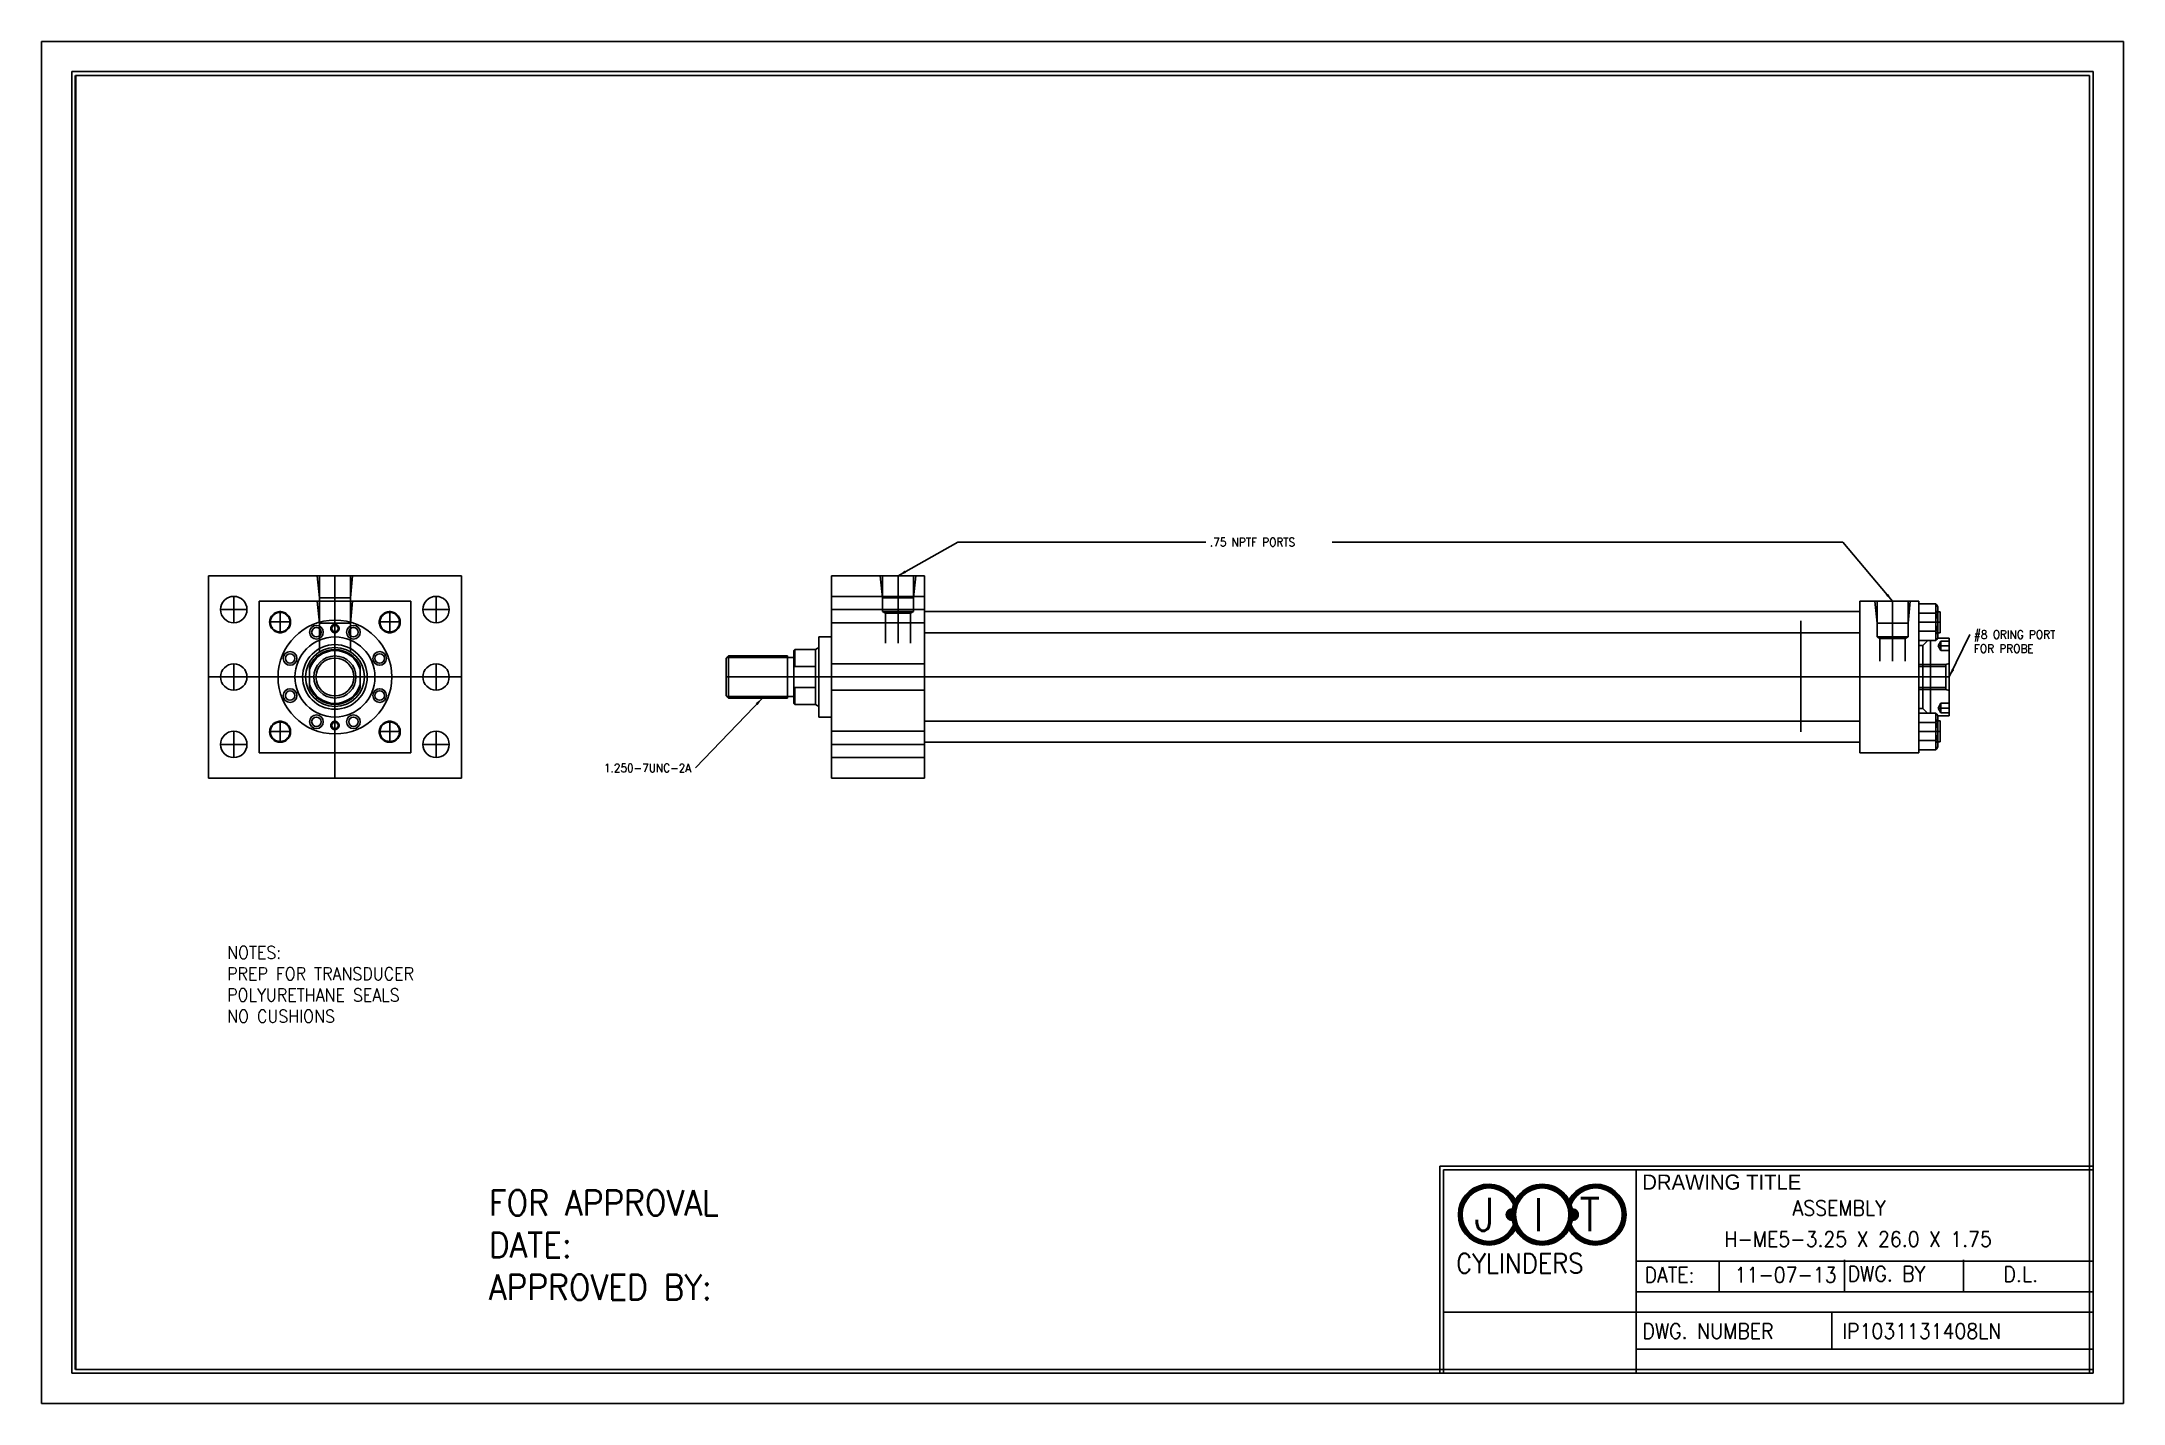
# Model space of a CAD drawing. Extents: x -19.7 to 42.1, y -13.8 to 26.6.
import ezdxf

# ---------------------------------------------------------------- set-up
doc = ezdxf.new("R2010")
doc.units = 0
doc.header["$LTSCALE"] = 1.888889
doc.linetypes.add('CENTER', pattern=[50.8, 31.75, -6.35, 6.35, -6.35])
doc.linetypes.add('DASHED2', pattern=[9.525, 6.35, -3.175])
doc.layers.get('DEFPOINTS').update_dxf_attribs({"linetype": 'CONTINUOUS'})
for name, color, linetype in [('BODY', 1, 'CONTINUOUS'), ('CENTER', 70, 'CENTER'), ('DIMENSION', 7, 'CONTINUOUS'), ('HIDDEN', 140, 'DASHED2'), ('TB', 7, 'CONTINUOUS')]:
    doc.layers.add(name, color=color, linetype=linetype)
doc.styles.add('ADESK1', font='ADESK1')
doc.styles.get("Standard").update_dxf_attribs({"font": 'Standard'})
doc.dimstyles.get("Standard").update_dxf_attribs({"dimscale": 0, "dimtxt": 0.25, "dimasz": 0.25, "dimexe": 0.125, "dimexo": 0.125, "dimgap": 0.125, "dimtad": 0, "dimtih": 1, "dimtoh": 1, "dimdec": 4, "dimzin": 0, "dimdsep": 46, "dimtxsty": 'Standard', "dimcen": 0.09, "dimadec": 0, "dimazin": 0, "dimtfac": 1, "dimtdec": 4, "dimtofl": 0, "dimtmove": 0, "dimatfit": 3, "dimfxl": 1, "dimtolj": 1, "dimtzin": 0, "dimarcsym": 0})

msp = doc.modelspace()

# ---------------------------------------------------------------- hatches: boundary and pattern name
at = {"layer": 'TB'}
h = msp.add_hatch(dxfattribs=at)
h.set_pattern_fill('FLEX', color=256, scale=0.506756, style=0)
h.set_pattern_definition([])
h.paths.add_polyline_path([(41.181, -11.058), (41.181, -10.454), (27.618, -10.454), (27.618, -11.058)], flags=0)
h = msp.add_hatch(dxfattribs=at)
h.set_pattern_fill('FLEX', color=256, scale=0.506756, style=0)
h.set_pattern_definition([])
h.paths.add_polyline_path([(41.181, -12.867), (41.181, -12.146), (27.618, -12.146), (27.618, -12.867)], flags=0)

# ---------------------------------------------------------------- linework, layer by layer
at = {"layer": 'BODY'}
for p, q in [((-7.223, 10.787), (-14.723, 10.787)), ((-14.723, 10.787), (-14.723, 4.787)), ((-7.223, 4.787), (-7.223, 10.787)), ((3.759, 10.787), (3.759, 4.787)), ((3.759, 10.787), (6.509, 10.787)), ((6.509, 10.787), (6.509, 4.787)), ((34.259, 10.037), (34.259, 5.537)), ((36.009, 10.037), (34.259, 10.037)), ((36.009, 10.037), (36.009, 5.537)), ((36.509, 9.953), (36.009, 9.953)), ((36.009, 9.953), (36.009, 8.872)), ((36.509, 9.953), (36.509, 8.872)), ((6.509, 9.725), (34.259, 9.725)), ((36.509, 9.682), (36.009, 9.682)), ((36.571, 9.818), (36.571, 9.007)), ((36.571, 9.724), (36.634, 9.724)), ((36.634, 9.724), (36.634, 9.1)), ((3.277, 8.6), (3.384, 8.662)), ((3.759, 8.975), (3.384, 8.975)), ((3.384, 8.975), (3.384, 6.599)), ((3.384, 8.662), (3.384, 6.912)), ((6.509, 9.1), (34.259, 9.1)), ((34.259, 9.1), (34.259, 8.588)), ((36.509, 9.142), (36.009, 9.142)), ((36.509, 8.872), (36.009, 8.872)), ((36.009, 8.725), (36.129, 8.725)), ((36.009, 8.725), (36.009, 8.572)), ((36.129, 8.725), (36.276, 8.872)), ((36.129, 8.725), (36.129, 6.85)), ((36.347, 8.872), (36.347, 6.711)), ((36.56, 8.943), (36.909, 8.943)), ((36.571, 9.1), (36.634, 9.1)), ((36.909, 8.943), (36.909, 6.631)), ((-11.723, 8.101), (-11.723, 7.473)), ((-10.223, 8.101), (-10.223, 7.473)), ((0.696, 8.412), (0.634, 8.35)), ((0.634, 8.35), (0.634, 7.224)), ((0.696, 8.412), (0.696, 7.162)), ((0.696, 8.412), (2.446, 8.412)), ((2.446, 8.412), (2.446, 7.162)), ((2.477, 8.361), (2.603, 8.361)), ((2.665, 8.6), (2.634, 8.569)), ((2.634, 8.569), (2.634, 7.005)), ((2.634, 8.101), (3.277, 8.101)), ((2.665, 8.6), (2.665, 8.101)), ((2.665, 8.6), (3.277, 8.6)), ((3.277, 8.6), (3.277, 6.974)), ((2.634, 7.473), (3.277, 7.473)), ((2.665, 7.473), (2.665, 6.974)), ((0.696, 7.162), (0.634, 7.224)), ((0.696, 7.162), (2.446, 7.162)), ((2.477, 7.213), (2.603, 7.213)), ((2.665, 6.974), (2.634, 7.005)), ((2.665, 6.974), (3.277, 6.974)), ((3.277, 6.974), (3.384, 6.912)), ((36.129, 6.85), (36.009, 6.85)), ((36.267, 6.711), (36.129, 6.85)), ((3.759, 6.599), (3.384, 6.599)), ((6.509, 6.475), (34.259, 6.475)), ((36.509, 6.711), (36.009, 6.711)), ((36.009, 6.711), (36.009, 5.631)), ((36.509, 6.441), (36.009, 6.441)), ((36.509, 6.711), (36.509, 5.631)), ((36.909, 6.631), (36.563, 6.631)), ((36.571, 6.576), (36.571, 5.766)), ((36.571, 6.483), (36.634, 6.483)), ((36.634, 6.483), (36.634, 5.859)), ((6.509, 5.85), (34.259, 5.85)), ((36.509, 5.901), (36.009, 5.901)), ((36.509, 5.631), (36.009, 5.631)), ((36.571, 5.859), (36.634, 5.859)), ((34.259, 5.537), (36.009, 5.537)), ((-14.723, 4.787), (-7.223, 4.787)), ((6.509, 4.787), (3.759, 4.787))]:
    msp.add_line(p, q, dxfattribs=at)
for centre, radius in [((-13.973, 9.787), 0.391), ((-7.973, 9.787), 0.391), ((-10.973, 7.787), 1.688), ((-11.523, 9.115), 0.203), ((-10.973, 9.224), 0.094), ((-10.423, 9.115), 0.203), ((-10.973, 7.787), 1.188), ((-10.973, 7.787), 0.959), ((-10.973, 7.787), 0.875), ((-10.973, 7.787), 0.875), ((-11.523, 9.115), 0.14), ((-10.423, 9.115), 0.14), ((-13.973, 7.787), 0.391), ((-12.301, 8.337), 0.203), ((-12.301, 8.337), 0.14), ((-10.973, 7.787), 0.625), ((-10.973, 7.787), 0.562), ((-9.646, 8.337), 0.203), ((-9.646, 8.337), 0.14), ((-7.973, 7.787), 0.391), ((-12.301, 7.237), 0.203), ((-9.646, 7.237), 0.203), ((-12.301, 7.237), 0.14), ((-9.646, 7.237), 0.14), ((-13.973, 5.787), 0.391), ((-11.523, 6.46), 0.203), ((-11.523, 6.46), 0.14), ((-10.973, 6.35), 0.094), ((-10.423, 6.46), 0.203), ((-10.423, 6.46), 0.14), ((-7.973, 5.787), 0.391)]:
    msp.add_circle(centre, radius, dxfattribs=at)
for centre, radius, start, end in [((36.393, 9.818), 0.178, 310.69738, 49.30262), ((35.952, 9.412), 0.62, 334.15328, 25.84672), ((36.393, 9.007), 0.178, 310.69738, 49.30262), ((-10.973, 7.787), 0.813, 22.70429, 157.29571), ((-10.973, 7.787), 0.782, 16.44756, 163.55244), ((2.477, 8.392), 0.031, 180, 270), ((2.603, 8.392), 0.031, 270, 0), ((-10.973, 7.787), 0.782, 196.44756, 343.55244), ((-10.973, 7.787), 0.813, 202.70429, 337.29571), ((2.477, 7.182), 0.031, 90, 180), ((2.603, 7.182), 0.031, 0, 90), ((36.393, 6.576), 0.178, 310.69738, 49.30262), ((35.952, 6.171), 0.62, 334.15328, 25.84672), ((36.393, 5.766), 0.178, 310.69738, 49.30262)]:
    msp.add_arc(centre, radius, start, end, dxfattribs=at)
at = {"layer": 'CENTER'}
for p, q in [((-10.973, 4.787), (-10.973, 10.787)), ((5.728, 10.787), (5.728, 8.787)), ((-13.973, 9.397), (-13.973, 10.178)), ((-7.973, 9.397), (-7.973, 10.178)), ((35.227, 10.037), (35.227, 8.256)), ((-14.364, 9.787), (-13.583, 9.787)), ((-12.926, 9.421), (-12.27, 9.421)), ((-12.598, 9.749), (-12.598, 9.093)), ((-12.598, 9.74), (-12.598, 9.084)), ((-10.973, 9.287), (-10.973, 8.515)), ((-9.676, 9.421), (-9.02, 9.421)), ((-9.348, 9.749), (-9.348, 9.093)), ((-9.348, 9.74), (-9.348, 9.084)), ((-9.348, 9.74), (-9.348, 9.084)), ((-8.364, 9.787), (-7.583, 9.787)), ((3.759, 9.787), (6.509, 9.787)), ((36.634, 9.412), (36.009, 9.412)), ((36.578, 8.709), (36.909, 8.709)), ((-13.973, 7.397), (-13.973, 8.178)), ((-7.973, 7.397), (-7.973, 8.178)), ((-14.723, 7.787), (-7.223, 7.787)), ((0.634, 7.787), (36.909, 7.787)), ((36.578, 6.865), (36.909, 6.865)), ((-13.973, 5.397), (-13.973, 6.178)), ((-12.598, 6.499), (-12.598, 5.843)), ((-12.598, 6.49), (-12.598, 5.834)), ((-12.598, 6.49), (-12.598, 5.834)), ((-9.348, 6.499), (-9.348, 5.843)), ((-9.348, 6.49), (-9.348, 5.834)), ((-9.348, 6.49), (-9.348, 5.834)), ((-7.973, 5.397), (-7.973, 6.178)), ((-14.364, 5.787), (-13.583, 5.787)), ((-12.926, 6.171), (-12.27, 6.171)), ((-9.676, 6.171), (-9.02, 6.171)), ((-8.364, 5.787), (-7.583, 5.787)), ((3.759, 5.787), (6.509, 5.787)), ((36.634, 6.171), (36.009, 6.171))]:
    msp.add_line(p, q, dxfattribs=at)
at = {"layer": 'DEFPOINTS', "color": 0, "linetype": 'ByBlock'}
msp.add_point((-12.848, 6.421), dxfattribs=at)
at = {"layer": 'HIDDEN'}
for p, q in [((-11.498, 10.787), (-11.434, 10.131)), ((-11.434, 10.787), (-11.434, 8.537)), ((-10.512, 10.787), (-10.512, 8.537)), ((-10.448, 10.787), (-10.512, 10.131)), ((5.203, 10.787), (5.267, 10.131)), ((5.267, 10.787), (5.267, 9.725)), ((6.189, 10.787), (6.189, 9.725)), ((6.253, 10.787), (6.189, 10.131)), ((-13.223, 10.037), (-8.723, 10.037)), ((-13.223, 5.537), (-13.223, 10.037)), ((-11.498, 10.037), (-11.434, 9.381)), ((-11.434, 10.131), (-10.512, 10.131)), ((-11.434, 10.037), (-11.434, 8.531)), ((-10.512, 10.037), (-10.512, 8.531)), ((-10.448, 10.037), (-10.512, 9.381)), ((-8.723, 10.037), (-8.723, 5.537)), ((6.509, 10.178), (3.759, 10.178)), ((5.267, 10.131), (6.189, 10.131)), ((34.702, 10.037), (34.766, 9.381)), ((34.766, 10.037), (34.766, 8.975)), ((35.688, 10.037), (35.688, 8.975)), ((35.752, 10.037), (35.688, 9.381)), ((-11.434, 9.381), (-10.512, 9.381)), ((6.509, 9.397), (3.759, 9.397)), ((5.267, 9.725), (6.189, 9.725)), ((5.267, 9.725), (5.353, 9.676)), ((5.353, 9.676), (6.103, 9.676)), ((5.353, 9.676), (5.353, 8.787)), ((6.103, 9.676), (6.189, 9.725)), ((6.103, 9.676), (6.103, 8.787)), ((32.509, 9.449), (32.509, 6.159)), ((35.688, 9.381), (34.766, 9.381)), ((35.688, 8.975), (34.766, 8.975)), ((34.852, 8.926), (34.766, 8.975)), ((35.602, 8.926), (34.852, 8.926)), ((34.852, 8.926), (34.852, 8.256)), ((35.688, 8.975), (35.602, 8.926)), ((35.602, 8.926), (35.602, 8.256)), ((36.578, 8.709), (36.659, 8.85)), ((36.578, 8.709), (36.659, 8.569)), ((36.659, 8.85), (36.659, 8.569)), ((36.659, 8.85), (36.909, 8.85)), ((0.645, 8.361), (2.477, 8.361)), ((6.509, 8.178), (3.759, 8.178)), ((36.809, 8.162), (36.009, 8.162)), ((36.809, 8.1), (36.009, 8.1)), ((36.659, 8.569), (36.909, 8.569)), ((36.909, 8.189), (36.809, 8.162)), ((36.809, 7.412), (36.809, 8.162)), ((36.809, 7.474), (36.009, 7.474)), ((36.809, 7.412), (36.009, 7.412)), ((36.909, 7.385), (36.809, 7.412)), ((0.645, 7.213), (2.477, 7.213)), ((6.509, 7.397), (3.759, 7.397)), ((36.578, 6.865), (36.659, 7.006)), ((36.578, 6.865), (36.659, 6.725)), ((36.659, 7.006), (36.909, 7.006)), ((36.659, 6.725), (36.659, 7.006)), ((6.509, 6.178), (3.759, 6.178)), ((36.659, 6.725), (36.909, 6.725)), ((-8.723, 5.537), (-13.223, 5.537)), ((6.509, 5.397), (3.759, 5.397))]:
    msp.add_line(p, q, dxfattribs=at)
for centre, radius in [((-12.598, 9.412), 0.312), ((-12.598, 9.412), 0.289), ((-10.973, 9.224), 0.125), ((-9.348, 9.412), 0.312), ((-9.348, 9.412), 0.289), ((-12.598, 6.162), 0.312), ((-12.598, 6.162), 0.289), ((-10.973, 6.35), 0.125), ((-9.348, 6.162), 0.312), ((-9.348, 6.162), 0.289)]:
    msp.add_circle(centre, radius, dxfattribs=at)
at = {"layer": 'TB'}
for p, q in [((-19.672, 26.633), (42.072, 26.633)), ((-19.672, -13.758), (-19.672, 26.633)), ((42.072, 26.633), (42.072, -13.758)), ((-18.781, 25.742), (41.181, 25.742)), ((-18.781, -12.867), (-18.781, 25.742)), ((-18.671, 25.631), (41.07, 25.631)), ((41.07, 25.631), (41.07, -12.867)), ((41.181, 25.742), (41.181, -12.867)), ((21.797, -6.724), (41.181, -6.724)), ((21.797, -6.724), (21.797, -12.867)), ((21.907, -6.835), (41.181, -6.835)), ((21.907, -6.835), (21.907, -12.867)), ((27.618, -6.835), (27.618, -12.867)), ((27.618, -9.537), (41.181, -9.537)), ((30.08, -9.533), (30.08, -10.454)), ((33.8, -9.501), (33.8, -10.446)), ((37.332, -9.501), (37.332, -10.454)), ((27.618, -10.454), (41.181, -10.454)), ((21.907, -11.058), (27.618, -11.058)), ((27.618, -11.058), (41.181, -11.058)), ((33.422, -11.044), (33.422, -12.146)), ((27.618, -12.146), (27.618, -12.146)), ((27.618, -12.146), (41.181, -12.146)), ((41.181, -12.867), (-18.781, -12.867)), ((-18.781, -12.867), (41.181, -12.867)), ((-18.671, -12.757), (41.181, -12.757)), ((-19.672, -13.758), (42.072, -13.758))]:
    msp.add_line(p, q, dxfattribs=at)
at = {"layer": 'TB', "lineweight": 40}
msp.add_line((-18.671, -12.757), (-18.671, 25.631), dxfattribs=at)
at = {"layer": 'TB'}
for centre, radius in [((23.251, -8.161), 0.796), ((23.251, -8.161), 0.794), ((23.251, -8.161), 0.792), ((24.835, -8.161), 0.903), ((24.835, -8.161), 0.901), ((24.835, -8.161), 0.899), ((24.835, -8.161), 0.897), ((24.835, -8.161), 0.894), ((24.835, -8.161), 0.894), ((24.835, -8.161), 0.892), ((24.835, -8.161), 0.892), ((24.835, -8.161), 0.89), ((24.835, -8.161), 0.888), ((24.835, -8.161), 0.885), ((24.835, -8.161), 0.883), ((24.835, -8.161), 0.881), ((24.835, -8.161), 0.879), ((24.835, -8.161), 0.877), ((24.835, -8.161), 0.874), ((24.835, -8.161), 0.872), ((24.835, -8.161), 0.87), ((24.835, -8.161), 0.868), ((24.835, -8.161), 0.865), ((24.835, -8.161), 0.863), ((24.835, -8.161), 0.861), ((24.835, -8.161), 0.859), ((24.835, -8.161), 0.856), ((24.835, -8.161), 0.854), ((24.835, -8.161), 0.852), ((24.835, -8.161), 0.85), ((24.835, -8.161), 0.848), ((24.835, -8.161), 0.848), ((24.835, -8.161), 0.845), ((24.835, -8.161), 0.843), ((24.835, -8.161), 0.843), ((24.835, -8.161), 0.841), ((24.835, -8.161), 0.839), ((24.835, -8.161), 0.836), ((24.835, -8.161), 0.834), ((24.835, -8.161), 0.832), ((24.835, -8.161), 0.83), ((24.835, -8.161), 0.828), ((24.835, -8.161), 0.825), ((24.835, -8.161), 0.823), ((24.835, -8.161), 0.821), ((24.835, -8.161), 0.819), ((24.835, -8.161), 0.816), ((24.835, -8.161), 0.814), ((24.835, -8.161), 0.812), ((24.835, -8.161), 0.81), ((24.835, -8.161), 0.807), ((24.835, -8.161), 0.805), ((24.835, -8.161), 0.803), ((24.835, -8.161), 0.801), ((24.835, -8.161), 0.799), ((24.835, -8.161), 0.796), ((24.835, -8.161), 0.794), ((24.835, -8.161), 0.792), ((26.419, -8.161), 0.792)]:
    msp.add_circle(centre, radius, dxfattribs=at)
for centre, radius, start, end in [((23.251, -8.161), 0.903, 19.49282, 340.50718), ((23.251, -8.161), 0.903, 19.49282, 340.50718), ((23.251, -8.161), 0.901, 19.33384, 340.66616), ((23.251, -8.161), 0.899, 19.17218, 340.82782), ((23.251, -8.161), 0.897, 19.00777, 340.99223), ((23.251, -8.161), 0.897, 19.00777, 340.99223), ((23.251, -8.161), 0.894, 18.84053, 341.15947), ((23.251, -8.161), 0.894, 18.84053, 341.15947), ((23.251, -8.161), 0.892, 18.67038, 341.32962), ((23.251, -8.161), 0.89, 18.49721, 341.50279), ((23.251, -8.161), 0.888, 18.32095, 341.67905), ((23.251, -8.161), 0.885, 18.14148, 341.85852), ((23.251, -8.161), 0.883, 17.9587, 342.0413), ((23.251, -8.161), 0.881, 17.77249, 342.22751), ((23.251, -8.161), 0.879, 17.58275, 342.41725), ((23.251, -8.161), 0.877, 17.38933, 342.61067), ((23.251, -8.161), 0.874, 17.19211, 342.80789), ((23.251, -8.161), 0.874, 17.19211, 342.80789), ((23.251, -8.161), 0.872, 16.99095, 343.00905), ((23.251, -8.161), 0.87, 16.78568, 343.21432), ((23.251, -8.161), 0.87, 16.78568, 343.21432), ((23.251, -8.161), 0.87, 16.78568, 343.21432), ((23.251, -8.161), 0.868, 16.57615, 343.42385), ((23.251, -8.161), 0.865, 16.36217, 343.63783), ((23.251, -8.161), 0.863, 16.14356, 343.85644), ((23.251, -8.161), 0.861, 15.92012, 344.07988), ((23.251, -8.161), 0.859, 15.69163, 344.30837), ((23.251, -8.161), 0.856, 15.45784, 344.54216), ((23.251, -8.161), 0.854, 15.2185, 344.7815), ((23.251, -8.161), 0.852, 14.97334, 345.02666), ((23.251, -8.161), 0.85, 14.72204, 345.27796), ((23.251, -8.161), 0.848, 14.46427, 345.53573), ((23.251, -8.161), 0.848, 14.46427, 345.53573), ((23.251, -8.161), 0.845, 14.19966, 345.80034), ((23.251, -8.161), 0.843, 13.92781, 346.07219), ((23.251, -8.161), 0.841, 13.64827, 346.35173), ((23.251, -8.161), 0.839, 13.36054, 346.63946), ((23.251, -8.161), 0.836, 13.06406, 346.93594), ((23.251, -8.161), 0.836, 13.06406, 346.93594), ((23.251, -8.161), 0.834, 12.7582, 347.2418), ((23.251, -8.161), 0.832, 12.44225, 347.55775), ((23.251, -8.161), 0.83, 12.11542, 347.88458), ((23.251, -8.161), 0.828, 11.77675, 348.22325), ((23.251, -8.161), 0.825, 11.4252, 348.5748), ((23.251, -8.161), 0.823, 11.0595, 348.9405), ((23.251, -8.161), 0.823, 11.0595, 348.9405), ((23.251, -8.161), 0.821, 10.67818, 349.32182), ((23.251, -8.161), 0.819, 10.27948, 349.72052), ((23.251, -8.161), 0.816, 9.86126, 350.13874), ((23.251, -8.161), 0.814, 9.4209, 350.5791), ((23.251, -8.161), 0.812, 8.95511, 351.04489), ((23.251, -8.161), 0.81, 8.45966, 351.54034), ((23.251, -8.161), 0.807, 7.92895, 352.07105), ((23.251, -8.161), 0.805, 7.35533, 352.64467), ((23.251, -8.161), 0.803, 6.72778, 353.27222), ((23.251, -8.161), 0.801, 6.02946, 353.97054), ((23.251, -8.161), 0.801, 6.02946, 353.97054), ((23.251, -8.161), 0.799, 5.23204, 354.76796), ((26.419, -8.161), 0.903, 199.49282, 160.50718), ((26.419, -8.161), 0.903, 199.49282, 160.50718), ((26.419, -8.161), 0.901, 199.33384, 160.66616), ((26.419, -8.161), 0.899, 199.17218, 160.82782), ((26.419, -8.161), 0.897, 199.00777, 160.99223), ((26.419, -8.161), 0.894, 198.84053, 161.15947), ((26.419, -8.161), 0.894, 198.84053, 161.15947), ((26.419, -8.161), 0.892, 198.67038, 161.32962), ((26.419, -8.161), 0.89, 198.49721, 161.50279), ((26.419, -8.161), 0.888, 198.32095, 161.67905), ((26.419, -8.161), 0.885, 198.14148, 161.85852), ((26.419, -8.161), 0.883, 197.9587, 162.0413), ((26.419, -8.161), 0.881, 197.77249, 162.22751), ((26.419, -8.161), 0.879, 197.58275, 162.41725), ((26.419, -8.161), 0.877, 197.38933, 162.61067), ((26.419, -8.161), 0.874, 197.19211, 162.80789), ((26.419, -8.161), 0.872, 196.99095, 163.00905), ((26.419, -8.161), 0.87, 196.78568, 163.21432), ((26.419, -8.161), 0.868, 196.57615, 163.42385), ((26.419, -8.161), 0.865, 196.36217, 163.63783), ((26.419, -8.161), 0.863, 196.14356, 163.85644), ((26.419, -8.161), 0.861, 195.92012, 164.07988), ((26.419, -8.161), 0.859, 195.69163, 164.30837), ((26.419, -8.161), 0.856, 195.45784, 164.54216), ((26.419, -8.161), 0.854, 195.2185, 164.7815), ((26.419, -8.161), 0.852, 194.97334, 165.02666), ((26.419, -8.161), 0.85, 194.72204, 165.27796), ((26.419, -8.161), 0.85, 194.72204, 165.27796), ((26.419, -8.161), 0.848, 194.46427, 165.53573), ((26.419, -8.161), 0.848, 194.46427, 165.53573), ((26.419, -8.161), 0.845, 194.19966, 165.80034), ((26.419, -8.161), 0.843, 193.92781, 166.07219), ((26.419, -8.161), 0.841, 193.64827, 166.35173), ((26.419, -8.161), 0.839, 193.36054, 166.63946), ((26.419, -8.161), 0.836, 193.06406, 166.93594), ((26.419, -8.161), 0.834, 192.7582, 167.2418), ((26.419, -8.161), 0.832, 192.44225, 167.55775), ((26.419, -8.161), 0.832, 192.44225, 167.55775), ((26.419, -8.161), 0.83, 192.11542, 167.88458), ((26.419, -8.161), 0.828, 191.77675, 168.22325), ((26.419, -8.161), 0.825, 191.4252, 168.5748), ((26.419, -8.161), 0.823, 191.0595, 168.9405), ((26.419, -8.161), 0.821, 190.67818, 169.32182), ((26.419, -8.161), 0.819, 190.27948, 169.72052), ((26.419, -8.161), 0.816, 189.86126, 170.13874), ((26.419, -8.161), 0.814, 189.4209, 170.5791), ((26.419, -8.161), 0.812, 188.95511, 171.04489), ((26.419, -8.161), 0.81, 188.45966, 171.54034), ((26.419, -8.161), 0.807, 187.92895, 172.07105), ((26.419, -8.161), 0.805, 187.35533, 172.64467), ((26.419, -8.161), 0.803, 186.72778, 173.27222), ((26.419, -8.161), 0.801, 186.02946, 173.97054), ((26.419, -8.161), 0.799, 185.23204, 174.76796), ((26.419, -8.161), 0.796, 184.28045, 175.71955), ((26.419, -8.161), 0.794, 183.03276, 176.96724), ((23.932, -8.161), 0.167, 83.92701, 276.07299), ((23.932, -8.161), 0.165, 83.92701, 276.07299), ((23.932, -8.161), 0.163, 83.92701, 276.07299), ((23.932, -8.161), 0.16, 83.92701, 276.07299), ((23.932, -8.161), 0.158, 83.92701, 276.07299), ((23.932, -8.161), 0.156, 83.92701, 276.07299), ((23.932, -8.161), 0.154, 83.92701, 276.07299), ((23.932, -8.161), 0.151, 83.92701, 276.07299), ((23.932, -8.161), 0.149, 83.92701, 276.07299), ((23.932, -8.161), 0.147, 83.92701, 276.07299), ((23.932, -8.161), 0.145, 83.92701, 276.07299), ((23.932, -8.161), 0.143, 83.92701, 276.07299), ((23.932, -8.161), 0.14, 83.92701, 276.07299), ((23.932, -8.161), 0.138, 83.92701, 276.07299), ((23.932, -8.161), 0.136, 83.92701, 276.07299), ((25.738, -8.161), 0.167, 264.69379, 95.30621), ((25.738, -8.161), 0.165, 264.69379, 95.30621), ((25.738, -8.161), 0.163, 264.69379, 95.30621), ((25.738, -8.161), 0.16, 264.69379, 95.30621), ((25.738, -8.161), 0.158, 264.69379, 95.30621), ((25.738, -8.161), 0.156, 264.69379, 95.30621), ((25.738, -8.161), 0.154, 264.69379, 95.30621), ((25.738, -8.161), 0.151, 264.69379, 95.30621), ((25.738, -8.161), 0.149, 264.69379, 95.30621), ((25.738, -8.161), 0.147, 264.69379, 95.30621), ((25.738, -8.161), 0.145, 264.69379, 95.30621), ((25.738, -8.161), 0.143, 264.69379, 95.30621), ((25.738, -8.161), 0.14, 264.69379, 95.30621), ((25.738, -8.161), 0.138, 264.69379, 95.30621), ((25.738, -8.161), 0.136, 264.69379, 95.30621), ((23.932, -8.161), 0.134, 83.92701, 276.07299), ((23.932, -8.161), 0.131, 83.92701, 276.07299), ((23.932, -8.161), 0.129, 83.92701, 276.07299), ((23.932, -8.161), 0.127, 83.92701, 276.07299), ((23.932, -8.161), 0.125, 83.92701, 276.07299), ((23.932, -8.161), 0.123, 83.92701, 276.07299), ((23.932, -8.161), 0.12, 83.92701, 276.07299), ((23.932, -8.161), 0.118, 83.92701, 276.07299), ((23.932, -8.161), 0.116, 83.92701, 276.07299), ((23.932, -8.161), 0.114, 83.92701, 276.07299), ((23.932, -8.161), 0.111, 83.92701, 276.07299), ((23.932, -8.161), 0.109, 83.92701, 276.07299), ((23.932, -8.161), 0.107, 83.92701, 276.07299), ((23.932, -8.161), 0.105, 83.92701, 276.07299), ((23.932, -8.161), 0.102, 83.92701, 276.07299), ((23.932, -8.161), 0.1, 83.92701, 276.07299), ((23.932, -8.161), 0.098, 83.92701, 276.07299), ((23.932, -8.161), 0.0958, 83.92701, 276.07299), ((23.932, -8.161), 0.0936, 83.92701, 276.07299), ((23.932, -8.161), 0.0913, 83.92701, 276.07299), ((23.932, -8.161), 0.0891, 83.92701, 276.07299), ((23.932, -8.161), 0.0869, 83.92701, 276.07299), ((23.932, -8.161), 0.0846, 83.92701, 276.07299), ((23.932, -8.161), 0.0824, 83.92701, 276.07299), ((23.932, -8.161), 0.0802, 83.92701, 276.07299), ((23.932, -8.161), 0.078, 83.92701, 276.07299), ((23.932, -8.161), 0.0757, 83.92701, 276.07299), ((23.932, -8.161), 0.0735, 83.92701, 276.07299), ((23.932, -8.161), 0.0713, 83.92701, 276.07299), ((23.932, -8.161), 0.0691, 83.92701, 276.07299), ((23.932, -8.161), 0.0668, 83.92701, 276.07299), ((23.932, -8.161), 0.0646, 83.92701, 276.07299), ((23.932, -8.161), 0.0624, 83.92701, 276.07299), ((23.932, -8.161), 0.0601, 83.92701, 276.07299), ((23.932, -8.161), 0.0579, 83.92701, 276.07299), ((23.932, -8.161), 0.0557, 83.92701, 276.07299), ((23.932, -8.161), 0.0535, 83.92701, 276.07299), ((23.932, -8.161), 0.0512, 83.92701, 276.07299), ((23.932, -8.161), 0.049, 83.92701, 276.07299), ((23.932, -8.161), 0.0468, 83.92701, 276.07299), ((23.932, -8.161), 0.0445, 83.92701, 276.07299), ((23.932, -8.161), 0.0423, 83.92701, 276.07299), ((23.932, -8.161), 0.0401, 83.92701, 276.07299), ((23.932, -8.161), 0.0379, 83.92701, 276.07299), ((23.932, -8.161), 0.0356, 83.92701, 276.07299), ((23.932, -8.161), 0.0334, 83.92701, 276.07299), ((23.932, -8.161), 0.0312, 83.92701, 276.07299), ((23.932, -8.161), 0.029, 83.92701, 276.07299), ((23.932, -8.161), 0.0267, 83.92701, 276.07299), ((23.932, -8.161), 0.0245, 83.92701, 276.07299), ((23.932, -8.161), 0.0223, 83.92701, 276.07299), ((23.932, -8.161), 0.02, 83.92701, 276.07299), ((23.932, -8.161), 0.0178, 83.92701, 276.07299), ((23.932, -8.161), 0.0178, 83.92701, 276.07299), ((23.932, -8.161), 0.0156, 83.92701, 276.07299), ((23.932, -8.161), 0.0134, 83.92701, 276.07299), ((23.932, -8.161), 0.0111, 83.92701, 276.07299), ((23.932, -8.161), 0.00891, 83.92701, 276.07299), ((23.932, -8.161), 0.00668, 83.92701, 276.07299), ((23.932, -8.161), 0.00445, 83.92701, 276.07299), ((23.932, -8.161), 0.00223, 83.92701, 276.07299), ((25.738, -8.161), 0.134, 264.69379, 95.30621), ((25.738, -8.161), 0.131, 264.69379, 95.30621), ((25.738, -8.161), 0.129, 264.69379, 95.30621), ((25.738, -8.161), 0.127, 264.69379, 95.30621), ((25.738, -8.161), 0.125, 264.69379, 95.30621), ((25.738, -8.161), 0.123, 264.69379, 95.30621), ((25.738, -8.161), 0.12, 264.69379, 95.30621), ((25.738, -8.161), 0.118, 264.69379, 95.30621), ((25.738, -8.161), 0.116, 264.69379, 95.30621), ((25.738, -8.161), 0.114, 264.69379, 95.30621), ((25.738, -8.161), 0.111, 264.69379, 95.30621), ((25.738, -8.161), 0.109, 264.69379, 95.30621), ((25.738, -8.161), 0.107, 264.69379, 95.30621), ((25.738, -8.161), 0.105, 264.69379, 95.30621), ((25.738, -8.161), 0.102, 264.69379, 95.30621), ((25.738, -8.161), 0.1, 264.69379, 95.30621), ((25.738, -8.161), 0.098, 264.69379, 95.30621), ((25.738, -8.161), 0.0958, 264.69379, 95.30621), ((25.738, -8.161), 0.0936, 264.69379, 95.30621), ((25.738, -8.161), 0.0913, 264.69379, 95.30621), ((25.738, -8.161), 0.0891, 264.69379, 95.30621), ((25.738, -8.161), 0.0869, 264.69379, 95.30621), ((25.738, -8.161), 0.0846, 264.69379, 95.30621), ((25.738, -8.161), 0.0824, 264.69379, 95.30621), ((25.738, -8.161), 0.0802, 264.69379, 95.30621), ((25.738, -8.161), 0.078, 264.69379, 95.30621), ((25.738, -8.161), 0.0757, 264.69379, 95.30621), ((25.738, -8.161), 0.0735, 264.69379, 95.30621), ((25.738, -8.161), 0.0713, 264.69379, 95.30621), ((25.738, -8.161), 0.0691, 264.69379, 95.30621), ((25.738, -8.161), 0.0668, 264.69379, 95.30621), ((25.738, -8.161), 0.0646, 264.69379, 95.30621), ((25.738, -8.161), 0.0624, 264.69379, 95.30621), ((25.738, -8.161), 0.0601, 264.69379, 95.30621), ((25.738, -8.161), 0.0579, 264.69379, 95.30621), ((25.738, -8.161), 0.0557, 264.69379, 95.30621), ((25.738, -8.161), 0.0535, 264.69379, 95.30621), ((25.738, -8.161), 0.0512, 264.69379, 95.30621), ((25.738, -8.161), 0.049, 264.69379, 95.30621), ((25.738, -8.161), 0.0468, 264.69379, 95.30621), ((25.738, -8.161), 0.0445, 264.69379, 95.30621), ((25.738, -8.161), 0.0423, 264.69379, 95.30621), ((25.738, -8.161), 0.0401, 264.69379, 95.30621), ((25.738, -8.161), 0.0379, 264.69379, 95.30621), ((25.738, -8.161), 0.0356, 264.69379, 95.30621), ((25.738, -8.161), 0.0334, 264.69379, 95.30621), ((25.738, -8.161), 0.0312, 264.69379, 95.30621), ((25.738, -8.161), 0.029, 264.69379, 95.30621), ((25.738, -8.161), 0.0267, 264.69379, 95.30621), ((25.738, -8.161), 0.0245, 264.69379, 95.30621), ((25.738, -8.161), 0.0223, 264.69379, 95.30621), ((25.738, -8.161), 0.02, 264.69379, 95.30621), ((25.738, -8.161), 0.0178, 264.69379, 95.30621), ((25.738, -8.161), 0.0156, 264.69379, 95.30621), ((25.738, -8.161), 0.0134, 264.69379, 95.30621), ((25.738, -8.161), 0.0111, 264.69379, 95.30621), ((25.738, -8.161), 0.0111, 264.69379, 95.30621), ((25.738, -8.161), 0.00891, 264.69379, 95.30621), ((25.738, -8.161), 0.00668, 264.69379, 95.30621), ((25.738, -8.161), 0.00668, 264.69379, 95.30621), ((25.738, -8.161), 0.00445, 264.69379, 95.30621), ((25.738, -8.161), 0.00223, 264.69379, 95.30621)]:
    msp.add_arc(centre, radius, start, end, dxfattribs=at)

# ---------------------------------------------------------------- texts
at = {"layer": 'DIMENSION'}
for s, insert, char_height, width, attachment_point in [('.75 NPTF PORTS', (14.979, 11.912), 0.25, 2.73611, 1), ('#8 ORING PORT\\PFOR PROBE', (37.642, 9.17), 0.25, 2.59722, 1), ('1.250-7UNC-2A', (-0.406, 4.963), 0.25, 2.38889, 9), ('NOTES:\\PPREP FOR TRANSDUCER\\PPOLYURETHANE SEALS\\PNO CUSHIONS', (-14.172, -0.197), 0.37778, 6.02346, 1), ('FOR APPROVAL\\PDATE:\\PAPPROVED BY:', (-6.41, -7.436), 0.75, 7.72917, 1)]:
    msp.add_mtext(s, dxfattribs=dict(at, insert=insert, char_height=char_height, width=width, attachment_point=attachment_point))
at = {"layer": 'TB', "insert": (27.802, -6.97), "char_height": 0.45049, "width": 4.68009, "attachment_point": 1, "style": 'ADESK1'}
msp.add_mtext('DRAWING TITLE', dxfattribs=at)
at = {"layer": 'TB', "attachment_point": 1}
for s, insert, char_height, width in [('J', (22.817, -7.662), 0.98, 0.3267), ('T', (25.94, -7.668), 0.98, 0.5445), ('ASSEMBLY', (32.263, -7.74), 0.4505, 3.10337), ('H-ME5-3.25 X 26.0 X 1.75', (30.238, -8.661), 0.45049, 7.85854), ('CYLINDERS', (22.282, -9.317), 0.5792, 3.9897), ('DATE:', (27.873, -9.722), 0.4505, 1.6016), ('11-07-13', (30.542, -9.72), 0.4505, 2.35256), ('DWG. BY', (33.895, -9.69), 0.4505, 2.62763), ('D.L.', (38.519, -9.703), 0.4505, 0.90098), ('DWG. NUMBER', (27.81, -11.39), 0.45045, 4.17918), ('IP1031131408LN', (33.739, -11.39), 0.45045, 4.3043)]:
    msp.add_mtext(s, dxfattribs=dict(at, insert=insert, char_height=char_height, width=width))
at = {"layer": 'TB', "insert": (24.57, -7.675), "char_height": 0.98, "attachment_point": 1}
msp.add_mtext('I', dxfattribs=at)

# ---------------------------------------------------------------- leaders
at = {"layer": 'DIMENSION'}
for points in [[(5.728, 10.787), (7.502, 11.787), (14.854, 11.787)], [(35.227, 10.037), (33.749, 11.787), (18.603, 11.787)], [(36.909, 7.787), (37.517, 9.045)], [(1.709, 7.162), (-0.281, 5.088)]]:
    msp.add_leader(points, dimstyle='Standard', dxfattribs=at)

doc.saveas('drawing.dxf')
